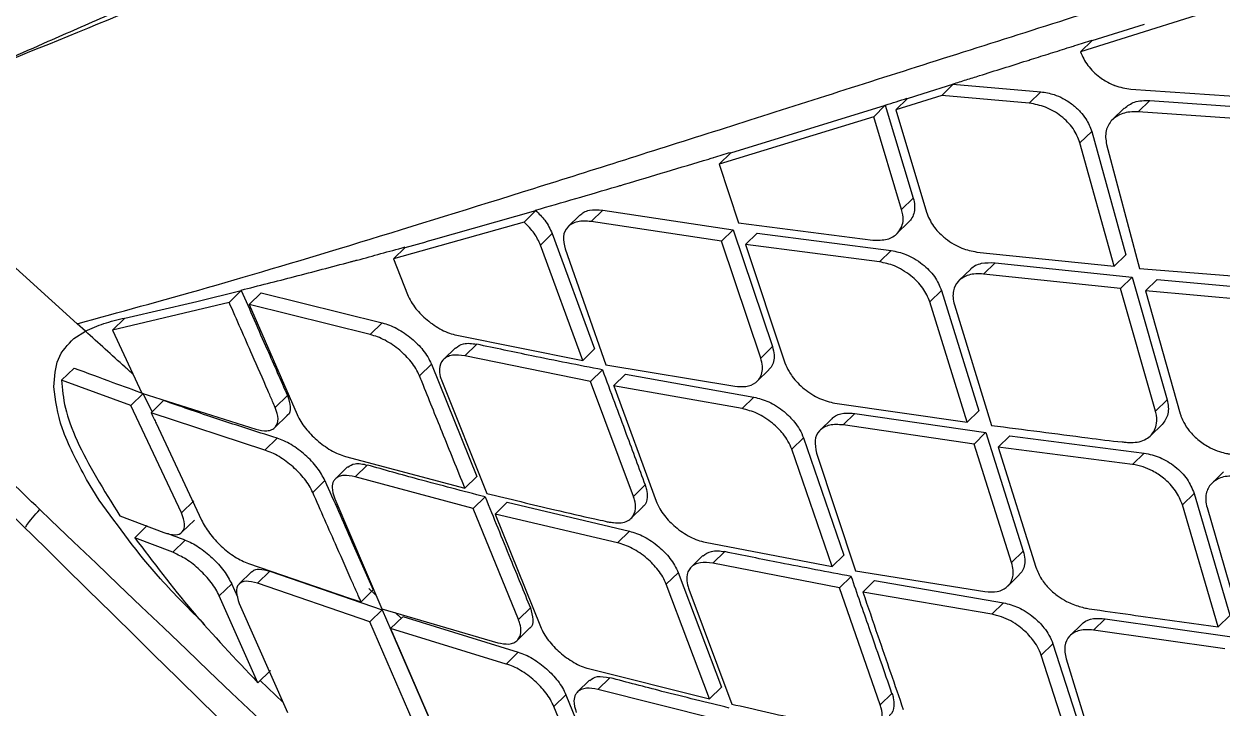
# Model space of a CAD drawing. Extents: x 525 to 613, y 487 to 635.
# Drawn here: x 595.825 to 597.154, y 582.78 to 583.539 of the extents above; entities that cross this region are included whole.
import ezdxf

# ---------------------------------------------------------------- set-up
doc = ezdxf.new("R2010")
doc.units = 0
doc.header["$MEASUREMENT"] = 0
doc.layers.add('1', color=4, linetype='Continuous')
doc.layers.add('STD TEST', color=3, linetype='Continuous')

# ---------------------------------------------------------------- blocks, each defined once
blk = doc.blocks.new('2023 VANGUARD')
at = {"layer": '1', "color": 3, "linetype": 'Continuous', "lineweight": 25}
for p, q in [((28.223, -9.1244), (28.037, -9.1834)), ((28.05, -9.1707), (28.108, -9.1524)), ((28.0499, -9.1707), (28.037, -9.1834)), ((27.8626, -9.2295), (27.8955, -9.2192)), ((27.883, -9.2317), (27.8959, -9.2191)), ((27.8954, -9.2191), (27.9931, -9.2276)), ((27.883, -9.2317), (27.8322, -9.2476)), ((27.8451, -9.2349), (27.8322, -9.2476)), ((27.8451, -9.235), (27.8626, -9.2295)), ((27.9802, -9.2403), (27.883, -9.2318)), ((27.9802, -9.2403), (27.9931, -9.2277)), ((28.0927, -9.2247), (28.2503, -9.2353)), ((27.6492, -9.2952), (27.8206, -9.2426)), ((27.8076, -9.2553), (27.8205, -9.2426)), ((27.8204, -9.2424), (27.8515, -9.3455)), ((27.8322, -9.2476), (27.866, -9.3612)), ((28.0855, -9.2458), (28.0725, -9.2585)), ((28.1009, -9.2499), (28.1138, -9.2372)), ((28.1138, -9.2372), (28.2695, -9.2481)), ((27.8076, -9.2553), (27.6363, -9.3078)), ((27.8386, -9.3582), (27.8076, -9.2553)), ((28.2566, -9.2608), (28.1009, -9.2499)), ((28.0364, -9.2841), (28.0494, -9.2715)), ((28.0494, -9.2715), (28.0873, -9.4084)), ((28.0744, -9.421), (28.0364, -9.2841)), ((28.066, -9.2862), (28.1023, -9.4237)), ((27.6363, -9.3078), (27.6492, -9.2952)), ((26.924, -9.4849), (26.7323, -9.3117)), ((27.6363, -9.3078), (27.6576, -9.3731)), ((27.8515, -9.3455), (27.8386, -9.3582)), ((27.3194, -9.3915), (27.4327, -9.3595)), ((27.4327, -9.3594), (27.4197, -9.3722)), ((27.4818, -9.3645), (27.4687, -9.3772)), ((27.4941, -9.3716), (27.5071, -9.3589)), ((27.5071, -9.3589), (27.6517, -9.3806)), ((27.4197, -9.3722), (27.2748, -9.4131)), ((27.6387, -9.3933), (27.4941, -9.3716)), ((27.6387, -9.3933), (27.6517, -9.3806)), ((27.6517, -9.3806), (27.6953, -9.5103)), ((27.6576, -9.3731), (27.8066, -9.3921)), ((27.8334, -9.385), (27.8463, -9.3724)), ((27.288, -9.4002), (27.3111, -9.3939)), ((27.3111, -9.3938), (27.3194, -9.3915)), ((27.438, -9.3977), (27.451, -9.3849)), ((27.451, -9.3849), (27.498, -9.5129)), ((27.6823, -9.523), (27.6387, -9.3933)), ((27.6655, -9.397), (27.6784, -9.3843)), ((27.6784, -9.3843), (27.8271, -9.4037)), ((27.2748, -9.4131), (27.2879, -9.4002)), ((27.485, -9.5257), (27.438, -9.3977)), ((27.4653, -9.402), (27.5106, -9.5306)), ((27.8141, -9.4164), (27.6655, -9.397)), ((27.6655, -9.397), (27.7091, -9.5283)), ((27.8141, -9.4164), (27.8271, -9.4037)), ((27.922, -9.4054), (28.0744, -9.421)), ((28.0744, -9.421), (28.0873, -9.4084)), ((27.2748, -9.4131), (27.2903, -9.4524)), ((27.9293, -9.4298), (27.9422, -9.4172)), ((27.9422, -9.4172), (28.0943, -9.4332)), ((27.9152, -9.4244), (27.9022, -9.4371)), ((28.0814, -9.4458), (27.9293, -9.4298)), ((28.0814, -9.4458), (28.0943, -9.4332)), ((28.0943, -9.4332), (28.133, -9.5693)), ((28.1023, -9.4237), (28.2569, -9.436)), ((28.1092, -9.4485), (28.1221, -9.4359)), ((28.1221, -9.4359), (28.2763, -9.4498)), ((27.0568, -9.4604), (27.1061, -9.4482)), ((27.0927, -9.4613), (27.1061, -9.4482)), ((27.8699, -9.4607), (27.8828, -9.4481)), ((27.8828, -9.4481), (27.9243, -9.5815)), ((28.1201, -9.582), (28.0814, -9.4458)), ((28.1092, -9.4485), (28.1476, -9.585)), ((28.2634, -9.4624), (28.1092, -9.4485)), ((27.0927, -9.4613), (26.9633, -9.4921)), ((26.9817, -9.4776), (27.0521, -9.4614)), ((27.052, -9.4615), (27.0568, -9.4603)), ((27.115, -9.4636), (27.1283, -9.4505)), ((27.1283, -9.4505), (27.2625, -9.4841)), ((27.9114, -9.5942), (27.8699, -9.4607)), ((27.115, -9.4636), (27.168, -9.5858)), ((27.2492, -9.497), (27.115, -9.4636)), ((27.8971, -9.464), (27.9383, -9.5978)), ((26.9331, -9.4931), (26.924, -9.4849)), ((26.9633, -9.4921), (26.977, -9.4787)), ((26.977, -9.4787), (26.9818, -9.4775)), ((27.2492, -9.497), (27.2625, -9.4841)), ((26.9204, -9.5014), (26.9331, -9.4931)), ((26.9633, -9.4921), (26.9959, -9.5621)), ((27.3451, -9.4977), (27.485, -9.5257)), ((27.3436, -9.5117), (27.3304, -9.5246)), ((27.3541, -9.5206), (27.3672, -9.5077)), ((27.485, -9.5257), (27.498, -9.5129)), ((27.6823, -9.523), (27.6953, -9.5103)), ((27.4935, -9.549), (27.3541, -9.5206)), ((26.9068, -9.5476), (26.9207, -9.5341)), ((27.3037, -9.5427), (27.3169, -9.5297)), ((27.3169, -9.5297), (27.3674, -9.6544)), ((27.4935, -9.549), (27.5066, -9.5361)), ((27.5106, -9.5306), (27.6535, -9.5543)), ((27.5322, -9.541), (27.5191, -9.5538)), ((27.5322, -9.541), (27.6747, -9.5664)), ((27.6784, -9.5487), (27.6913, -9.536)), ((26.9836, -9.5758), (26.9068, -9.5476)), ((27.3285, -9.5484), (27.3785, -9.6734)), ((27.541, -9.6765), (27.4935, -9.549)), ((27.6617, -9.5791), (27.5191, -9.5538)), ((27.5192, -9.5538), (27.5663, -9.6817)), ((26.9836, -9.5758), (26.9974, -9.5623)), ((26.9959, -9.5621), (27.1222, -9.6021)), ((27.0071, -9.5827), (26.9974, -9.5623)), ((27.1573, -9.5646), (27.1438, -9.5778)), ((27.6617, -9.5791), (27.6747, -9.5664)), ((27.0397, -9.6949), (26.9836, -9.5758)), ((27.0061, -9.5837), (27.0199, -9.5702)), ((27.7645, -9.5731), (27.9114, -9.5942)), ((27.9114, -9.5942), (27.9243, -9.5815)), ((28.1201, -9.582), (28.133, -9.5693)), ((27.1322, -9.6251), (27.0061, -9.5837)), ((27.1433, -9.6001), (27.1568, -9.5869)), ((27.7612, -9.5903), (27.7481, -9.6031)), ((27.7738, -9.5972), (27.7867, -9.5845)), ((27.7867, -9.5845), (27.9319, -9.6057)), ((27.0117, -9.5954), (27.062, -9.703)), ((27.9189, -9.6184), (27.7738, -9.5972)), ((27.9318, -9.6057), (27.9189, -9.6184)), ((27.9319, -9.6057), (27.9735, -9.7373)), ((28.1146, -9.6092), (28.1275, -9.5966)), ((27.1322, -9.6251), (27.1457, -9.6119)), ((27.7167, -9.6242), (27.7297, -9.6115)), ((27.7297, -9.6115), (27.7745, -9.7416)), ((27.9606, -9.75), (27.9189, -9.6184)), ((27.9458, -9.622), (27.9587, -9.6094)), ((27.9587, -9.6094), (28.1077, -9.6284)), ((27.2216, -9.6322), (27.3541, -9.6674)), ((27.7615, -9.7544), (27.7167, -9.6242)), ((27.7442, -9.6284), (27.7874, -9.759)), ((27.9458, -9.622), (27.9875, -9.7552)), ((28.0948, -9.641), (27.9458, -9.622)), ((28.0948, -9.641), (28.1077, -9.6284)), ((27.2239, -9.6439), (27.2105, -9.6571)), ((27.2324, -9.6548), (27.2458, -9.6417)), ((26.9486, -9.6807), (26.9344, -9.6577)), ((27.1853, -9.6721), (27.1988, -9.6589)), ((27.3633, -9.69), (27.2324, -9.6548)), ((27.3541, -9.6674), (27.3674, -9.6544)), ((28.1958, -9.6491), (28.1829, -9.6618)), ((27.5541, -9.6637), (27.541, -9.6765)), ((28.163, -9.6732), (28.1501, -9.6858)), ((28.163, -9.6732), (28.2026, -9.8084)), ((27.0397, -9.6949), (27.0535, -9.6815)), ((27.2098, -9.6792), (27.2619, -9.8011)), ((27.3766, -9.677), (27.3633, -9.69)), ((27.4009, -9.6831), (27.3876, -9.6961)), ((27.4009, -9.6831), (27.5366, -9.7152)), ((27.5385, -9.7008), (27.5516, -9.688)), ((28.1897, -9.8211), (28.1501, -9.6858)), ((26.8949, -9.7029), (26.8825, -9.6911)), ((26.9712, -9.698), (27.0202, -9.7167)), ((27.4135, -9.8132), (27.3633, -9.69)), ((27.5234, -9.728), (27.3876, -9.6961)), ((27.3876, -9.6961), (27.4379, -9.8209)), ((28.1774, -9.689), (28.2167, -9.8246)), ((27.0018, -9.7089), (26.988, -9.7224)), ((27.0403, -9.7162), (27.054, -9.7028)), ((27.0302, -9.7385), (26.988, -9.7224)), ((27.0302, -9.7385), (27.044, -9.725)), ((27.5234, -9.728), (27.5366, -9.7152)), ((27.6207, -9.7274), (27.7615, -9.7544)), ((27.6292, -9.7506), (27.6423, -9.7378)), ((27.9606, -9.75), (27.9735, -9.7373)), ((27.1141, -9.751), (27.2251, -9.7891)), ((27.6182, -9.7422), (27.6051, -9.7551)), ((27.7697, -9.778), (27.6292, -9.7506)), ((27.7615, -9.7544), (27.7745, -9.7417)), ((27.1173, -9.7603), (27.1036, -9.7737)), ((27.124, -9.7729), (27.1376, -9.7595)), ((27.1376, -9.7595), (27.2623, -9.8024)), ((27.5775, -9.774), (27.5906, -9.7612)), ((27.5906, -9.7611), (27.6386, -9.8883)), ((27.7697, -9.778), (27.7827, -9.7653)), ((27.7874, -9.759), (27.931, -9.7821)), ((27.9563, -9.776), (27.9691, -9.7635)), ((27.0817, -9.787), (27.0955, -9.7736)), ((27.1021, -9.7884), (27.0955, -9.7736)), ((27.2487, -9.8157), (27.124, -9.7729)), ((27.239, -9.7936), (27.2525, -9.7803)), ((27.2555, -9.786), (27.2474, -9.7787)), ((27.6254, -9.9011), (27.5775, -9.774)), ((27.6025, -9.7795), (27.6501, -9.9069)), ((27.8149, -9.9078), (27.7697, -9.778)), ((27.7955, -9.7827), (27.8085, -9.77)), ((27.8085, -9.77), (27.9517, -9.7946)), ((27.1246, -9.8832), (27.0817, -9.787)), ((27.2251, -9.7891), (27.2389, -9.7936)), ((27.9388, -9.8073), (27.7955, -9.7827)), ((27.9388, -9.8073), (27.9517, -9.7946)), ((27.1039, -9.7952), (27.1575, -9.9162)), ((27.2487, -9.8157), (27.2622, -9.8024)), ((27.2619, -9.8011), (27.3905, -9.8389)), ((27.2623, -9.8024), (27.3153, -9.9246)), ((27.2835, -9.8116), (27.2767, -9.8054)), ((27.4135, -9.8132), (27.4268, -9.8002)), ((27.3017, -9.9379), (27.2487, -9.8157)), ((27.2716, -9.8232), (27.2851, -9.81)), ((27.2852, -9.8099), (27.4133, -9.8494)), ((28.0385, -9.8183), (28.0254, -9.831)), ((28.0513, -9.8248), (28.0642, -9.8122)), ((28.0642, -9.8122), (28.2099, -9.833)), ((28.1897, -9.8211), (28.2026, -9.8085)), ((27.3999, -9.8625), (27.2716, -9.8232)), ((27.4122, -9.8363), (27.4256, -9.8232)), ((28.197, -9.8456), (28.0513, -9.8248)), ((27.2776, -9.8369), (27.3245, -9.9455)), ((27.9934, -9.8527), (28.0063, -9.8401)), ((28.0064, -9.84), (28.0491, -9.9723)), ((27.3999, -9.8625), (27.4133, -9.8494)), ((28.0361, -9.985), (27.9934, -9.8527)), ((28.021, -9.8568), (28.0621, -9.9895)), ((27.1246, -9.8832), (27.1383, -9.8698)), ((27.4913, -9.8676), (27.6254, -9.9011)), ((27.1526, -9.9052), (27.1272, -9.8806)), ((27.4924, -9.8805), (27.4791, -9.8935)), ((27.5016, -9.8907), (27.5149, -9.8777)), ((27.4528, -9.9096), (27.4661, -9.8966)), ((27.4662, -9.8966), (27.517, -10.0208)), ((27.6341, -9.9242), (27.5016, -9.8907)), ((27.6254, -9.9011), (27.6386, -9.8883)), ((27.8149, -9.9078), (27.8279, -9.8951)), ((27.5036, -10.034), (27.4528, -9.9096))]:
    blk.add_line(p, q, dxfattribs=at)
for points, knots in [([(26.7067, -9.2476), (26.7123, -9.2454), (26.7435, -9.2331), (26.8041, -9.2099), (26.8821, -9.1761), (26.9614, -9.1408), (27.0407, -9.1073), (27.1354, -9.0672), (27.2476, -9.0171), (27.3783, -8.9553), (27.5326, -8.8865), (27.6952, -8.8128), (27.8741, -8.7311), (28.0683, -8.6422), (28.2775, -8.5464), (28.4941, -8.4475), (28.7153, -8.3484), (28.9447, -8.2472), (29.155, -8.1554), (29.3396, -8.0763), (29.5022, -8.0075), (29.6753, -7.9355), (29.8473, -7.8646), (29.9989, -7.8027), (30.089, -7.7677), (30.128, -7.7525)], [0, 0, 0, 0, 0.0097381, 0.0546015, 0.1000331, 0.1320561, 0.1702626, 0.2056372, 0.2487952, 0.3001589, 0.3461505, 0.3974851, 0.4466417, 0.498592, 0.5558792, 0.6112053, 0.6642787, 0.7210906, 0.779345, 0.8161974, 0.8528832, 0.8945569, 0.9379498, 0.9731378, 1, 1, 1, 1]), ([(30.1342, -7.7666), (29.9911, -7.8238), (29.7045, -7.9383), (29.2825, -8.1151), (28.8689, -8.2954), (28.4661, -8.4751), (28.1287, -8.6306), (27.8531, -8.7563), (27.6358, -8.8566), (27.4312, -8.9458), (27.2317, -9.0375), (27.0345, -9.116), (26.8557, -9.1906), (26.7566, -9.2287), (26.707, -9.2478)], [0, 0, 0, 0, 0.099304, 0.198802, 0.298385, 0.398317, 0.498406, 0.560917, 0.623789, 0.687365, 0.750255, 0.83339, 0.916532, 1, 1, 1, 1]), ([(26.924, -9.4849), (26.9705, -9.4722), (27.064, -9.4468), (27.235, -9.3957), (27.4254, -9.3366), (27.6352, -9.2701), (27.8617, -9.1978), (28.1459, -9.1075), (28.4939, -8.9983), (28.9093, -8.8732), (29.3439, -8.7476), (29.6455, -8.6689), (29.7965, -8.6294)], [0, 0, 0, 0, 0.080977, 0.162706, 0.245456, 0.32577, 0.407713, 0.491267, 0.616464, 0.743326, 0.871464, 1, 1, 1, 1]), ([(27.9825, -9.1916), (27.9895, -9.1894), (28.0037, -9.1849), (28.0179, -9.1804), (28.025, -9.1782)], [0, 0, 0, 0, 0.500011, 1, 1, 1, 1]), ([(28.025, -9.1782), (28.026, -9.1779), (28.0279, -9.1773), (28.0298, -9.1767), (28.0308, -9.1764)], [0, 0, 0, 0, 0.500002, 1, 1, 1, 1]), ([(28.0308, -9.1764), (28.034, -9.1754), (28.0403, -9.1734), (28.0466, -9.1714), (28.0498, -9.1704)], [0, 0, 0, 0, 0.500009, 1, 1, 1, 1]), ([(28.037, -9.1834), (28.0393, -9.1885), (28.044, -9.1987), (28.0568, -9.2109), (28.0674, -9.2173), (28.0731, -9.2198), (28.0746, -9.2204), (28.0749, -9.2205), (28.0751, -9.2206), (28.0809, -9.2228), (28.0868, -9.2238), (28.0927, -9.2247)], [0, 0, 0, 0, 0.247959, 0.499587, 0.685569, 0.733125, 0.745477, 0.748796, 0.750035, 0.75021, 1, 1, 1, 1]), ([(26.4346, -9.1861), (26.439, -9.1942), (26.4535, -9.2207), (26.4836, -9.2677), (26.5291, -9.3311), (26.5913, -9.4107), (26.6657, -9.4987), (26.7594, -9.6026), (26.8279, -9.6725), (26.8663, -9.7117)], [0, 0, 0, 0, 0.03994, 0.129697, 0.261534, 0.395259, 0.576962, 0.762532, 1, 1, 1, 1]), ([(27.9249, -9.2097), (27.9336, -9.2069), (27.9511, -9.2015), (27.9688, -9.1959), (27.9776, -9.1931)], [0, 0, 0, 0, 0.499999, 1, 1, 1, 1]), ([(27.9776, -9.1931), (27.9784, -9.1929), (27.98, -9.1924), (27.9816, -9.1918), (27.9825, -9.1916)], [0, 0, 0, 0, 0.500001, 1, 1, 1, 1]), ([(27.8954, -9.2189), (27.9003, -9.2174), (27.9101, -9.2143), (27.92, -9.2112), (27.9249, -9.2097)], [0, 0, 0, 0, 0.499994, 1, 1, 1, 1]), ([(27.8204, -9.2423), (27.8245, -9.2411), (27.8326, -9.2386), (27.8407, -9.236), (27.8448, -9.2348)], [0, 0, 0, 0, 0.499987, 1, 1, 1, 1]), ([(27.9931, -9.2276), (27.998, -9.2284), (28.0061, -9.2297), (28.0181, -9.235), (28.0282, -9.2414), (28.0367, -9.2494), (28.0447, -9.2593), (28.0476, -9.2668), (28.0494, -9.2715)], [0, 0, 0, 0, 0.199679, 0.336029, 0.49647, 0.647733, 0.78221, 1, 1, 1, 1]), ([(28.0364, -9.2841), (28.0343, -9.2788), (28.03, -9.2682), (28.0159, -9.2541), (27.9985, -9.2436), (27.9863, -9.2414), (27.9802, -9.2403)], [0, 0, 0, 0, 0.249895, 0.500016, 0.750066, 1, 1, 1, 1]), ([(28.1009, -9.2499), (28.0978, -9.2498), (28.0917, -9.2497), (28.0813, -9.2521), (28.0709, -9.2584), (28.0655, -9.2685), (28.0645, -9.2782), (28.0655, -9.2835), (28.066, -9.2862)], [0, 0, 0, 0, 0.132746, 0.260436, 0.499953, 0.743728, 0.870386, 1, 1, 1, 1]), ([(28.0857, -9.246), (28.0891, -9.2433), (28.0965, -9.2374), (28.1078, -9.2373), (28.1138, -9.2372)], [0, 0, 0, 0, 0.474244, 1, 1, 1, 1]), ([(27.531, -9.3302), (27.5465, -9.3256), (27.5774, -9.3164), (27.609, -9.3069), (27.6248, -9.3022)], [0, 0, 0, 0, 0.499906, 1, 1, 1, 1]), ([(27.6248, -9.3022), (27.6257, -9.3019), (27.6275, -9.3014), (27.6292, -9.3008), (27.6301, -9.3006)], [0, 0, 0, 0, 0.499995, 1, 1, 1, 1]), ([(27.63, -9.3005), (27.6332, -9.2995), (27.6395, -9.2976), (27.6458, -9.2957), (27.649, -9.2948)], [0, 0, 0, 0, 0.499981, 1, 1, 1, 1]), ([(27.4324, -9.359), (27.4473, -9.3547), (27.477, -9.3461), (27.5076, -9.3371), (27.5229, -9.3326)], [0, 0, 0, 0, 0.499928, 1, 1, 1, 1]), ([(27.5231, -9.3326), (27.5244, -9.3322), (27.5271, -9.3314), (27.5297, -9.3306), (27.5311, -9.3302)], [0, 0, 0, 0, 0.499993, 1, 1, 1, 1]), ([(27.8515, -9.3455), (27.8521, -9.3483), (27.8534, -9.3537), (27.8527, -9.3612), (27.8505, -9.3676), (27.8477, -9.3708), (27.8463, -9.3724)], [0, 0, 0, 0, 0.262998, 0.519467, 0.769534, 1, 1, 1, 1]), ([(27.4326, -9.3592), (27.4362, -9.3628), (27.4445, -9.371), (27.4487, -9.3799), (27.451, -9.3849)], [0, 0, 0, 0, 0.440212, 1, 1, 1, 1]), ([(27.4818, -9.3646), (27.4832, -9.3634), (27.4861, -9.3609), (27.494, -9.358), (27.5019, -9.3585), (27.5071, -9.3589)], [0, 0, 0, 0, 0.238171, 0.500015, 1, 1, 1, 1]), ([(27.8066, -9.3921), (27.8122, -9.3922), (27.8233, -9.3924), (27.8338, -9.3859), (27.8389, -9.3777), (27.841, -9.3687), (27.8395, -9.3621), (27.8386, -9.3582)], [0, 0, 0, 0, 0.249333, 0.498924, 0.664441, 0.803178, 1, 1, 1, 1]), ([(27.866, -9.3612), (27.8682, -9.3664), (27.8724, -9.3763), (27.8816, -9.3858), (27.8895, -9.3922), (27.896, -9.3966), (27.9078, -9.4026), (27.9164, -9.4043), (27.922, -9.4054)], [0, 0, 0, 0, 0.249691, 0.472366, 0.499673, 0.639048, 0.769034, 1, 1, 1, 1]), ([(27.438, -9.3977), (27.436, -9.3933), (27.4319, -9.3844), (27.4238, -9.3763), (27.4197, -9.3722)], [0, 0, 0, 0, 0.50106, 1, 1, 1, 1]), ([(27.4941, -9.3716), (27.4889, -9.3712), (27.4809, -9.3707), (27.4728, -9.3739), (27.4664, -9.3787), (27.462, -9.3878), (27.4642, -9.3973), (27.4653, -9.402)], [0, 0, 0, 0, 0.242289, 0.369414, 0.500371, 0.749923, 1, 1, 1, 1]), ([(27.2347, -9.4144), (27.2434, -9.412), (27.2609, -9.4072), (27.2788, -9.4023), (27.2877, -9.3998)], [0, 0, 0, 0, 0.50004, 1, 1, 1, 1]), ([(27.8271, -9.4037), (27.8325, -9.4048), (27.8411, -9.4066), (27.8528, -9.4126), (27.8587, -9.4166), (27.8615, -9.4189), (27.8615, -9.4189), (27.8667, -9.423), (27.8762, -9.4324), (27.8806, -9.4428), (27.8828, -9.448)], [0, 0, 0, 0, 0.230099, 0.359963, 0.499355, 0.499405, 0.499419, 0.499426, 0.749854, 1, 1, 1, 1]), ([(27.1058, -9.4477), (27.1254, -9.4428), (27.1645, -9.4329), (27.2063, -9.4218), (27.2272, -9.4163)], [0, 0, 0, 0, 0.500303, 1, 1, 1, 1]), ([(27.2272, -9.4163), (27.2284, -9.416), (27.2309, -9.4153), (27.2334, -9.4147), (27.2346, -9.4143)], [0, 0, 0, 0, 0.500008, 1, 1, 1, 1]), ([(27.8699, -9.4607), (27.8677, -9.4555), (27.8632, -9.4452), (27.8512, -9.4331), (27.8399, -9.4253), (27.8282, -9.4193), (27.8196, -9.4175), (27.8141, -9.4164)], [0, 0, 0, 0, 0.24954, 0.499848, 0.638927, 0.7691, 1, 1, 1, 1]), ([(27.9153, -9.4245), (27.9153, -9.4244), (27.918, -9.4209), (27.9266, -9.417), (27.9371, -9.4171), (27.9422, -9.4172)], [0, 0, 0, 0, 0.0169642, 0.5213019, 1, 1, 1, 1]), ([(26.8825, -9.6911), (26.8347, -9.6447), (26.7487, -9.5613), (26.6702, -9.4733), (26.6353, -9.4341)], [0, 0, 0, 0, 0.554846, 1, 1, 1, 1]), ([(27.9293, -9.4298), (27.9264, -9.4297), (27.9207, -9.4293), (27.9105, -9.4312), (27.9007, -9.4369), (27.8959, -9.4465), (27.8952, -9.4558), (27.8965, -9.4612), (27.8971, -9.464)], [0, 0, 0, 0, 0.126357, 0.251888, 0.49976, 0.733174, 0.862506, 1, 1, 1, 1]), ([(27.1061, -9.4481), (27.1156, -9.4699), (27.1327, -9.5088), (27.1498, -9.5476), (27.1573, -9.5646)], [0, 0, 0, 0, 0.56, 1, 1, 1, 1]), ([(27.1438, -9.5778), (27.1428, -9.5756), (27.1401, -9.5694), (27.1316, -9.55), (27.1155, -9.5134), (27.1012, -9.4807), (27.0927, -9.4613)], [0, 0, 0, 0, 0.057571, 0.160094, 0.499997, 1, 1, 1, 1]), ([(27.2903, -9.4524), (27.2916, -9.4552), (27.294, -9.4604), (27.3009, -9.4702), (27.3098, -9.4792), (27.32, -9.4868), (27.3284, -9.4918), (27.337, -9.4956), (27.3424, -9.497), (27.3451, -9.4977)], [0, 0, 0, 0, 0.141904, 0.27256, 0.499581, 0.624908, 0.749899, 0.874835, 1, 1, 1, 1]), ([(26.9331, -9.4932), (26.9397, -9.4902), (26.9529, -9.4843), (26.969, -9.4805), (26.977, -9.4786)], [0, 0, 0, 0, 0.504487, 1, 1, 1, 1]), ([(27.2625, -9.4841), (27.2651, -9.4848), (27.2704, -9.4863), (27.2788, -9.4902), (27.2872, -9.4953), (27.2974, -9.503), (27.3064, -9.5122), (27.3133, -9.5219), (27.3157, -9.5271), (27.3169, -9.5297)], [0, 0, 0, 0, 0.1236629, 0.2478968, 0.3730687, 0.4995262, 0.7303565, 0.8603841, 1, 1, 1, 1]), ([(26.8981, -9.5551), (26.8989, -9.5441), (26.9004, -9.5215), (26.9136, -9.5082), (26.9204, -9.5014)], [0, 0, 0, 0, 0.487606, 1, 1, 1, 1]), ([(26.9862, -9.5412), (26.9832, -9.5385), (26.9655, -9.5225), (26.9478, -9.5065), (26.9331, -9.4932)], [0, 0, 0, 0, 0.17058, 1, 1, 1, 1]), ([(27.3037, -9.5427), (27.3025, -9.54), (27.3001, -9.5349), (27.2932, -9.5252), (27.2842, -9.516), (27.274, -9.5082), (27.2656, -9.5032), (27.2572, -9.4993), (27.2519, -9.4978), (27.2492, -9.497)], [0, 0, 0, 0, 0.138692, 0.268351, 0.500117, 0.626321, 0.751821, 0.876257, 1, 1, 1, 1]), ([(27.3438, -9.5119), (27.3464, -9.51), (27.3506, -9.507), (27.3594, -9.5064), (27.3647, -9.5073), (27.3672, -9.5077)], [0, 0, 0, 0, 0.474988, 0.742802, 1, 1, 1, 1]), ([(27.5066, -9.5361), (27.4804, -9.531), (27.4336, -9.5218), (27.3875, -9.512), (27.3672, -9.5077)], [0, 0, 0, 0, 0.560001, 1, 1, 1, 1]), ([(27.6953, -9.5103), (27.6961, -9.5134), (27.6976, -9.5193), (27.6968, -9.5269), (27.6946, -9.5325), (27.6921, -9.5349), (27.6912, -9.5358)], [0, 0, 0, 0, 0.29823, 0.579472, 0.843776, 1, 1, 1, 1]), ([(27.3541, -9.5206), (27.3492, -9.52), (27.3417, -9.519), (27.3341, -9.5216), (27.3282, -9.526), (27.3253, -9.5334), (27.3262, -9.542), (27.3278, -9.5467), (27.3285, -9.5484)], [0, 0, 0, 0, 0.234281, 0.363297, 0.500109, 0.749612, 0.90944, 1, 1, 1, 1]), ([(27.6535, -9.5544), (27.6577, -9.5547), (27.6669, -9.5554), (27.6759, -9.5515), (27.6813, -9.5457), (27.6839, -9.5395), (27.6846, -9.5319), (27.6831, -9.526), (27.6823, -9.523)], [0, 0, 0, 0, 0.199757, 0.432215, 0.561484, 0.699183, 0.845346, 1, 1, 1, 1]), ([(27.7091, -9.5283), (27.7105, -9.5316), (27.7125, -9.5366), (27.7193, -9.5466), (27.7278, -9.5555), (27.7387, -9.5633), (27.7502, -9.5697), (27.7588, -9.5717), (27.7645, -9.5731)], [0, 0, 0, 0, 0.161112, 0.250939, 0.500049, 0.630494, 0.757419, 1, 1, 1, 1]), ([(26.9207, -9.5341), (26.9349, -9.5394), (26.9603, -9.5489), (26.9861, -9.5582), (26.9974, -9.5623)], [0, 0, 0, 0, 0.5600001, 1, 1, 1, 1]), ([(27.5066, -9.5361), (27.5155, -9.56), (27.5313, -9.6026), (27.5471, -9.645), (27.5541, -9.6637)], [0, 0, 0, 0, 0.56, 1, 1, 1, 1]), ([(26.9344, -9.6577), (26.924, -9.6381), (26.9034, -9.599), (26.8999, -9.5697), (26.8981, -9.5551)], [0, 0, 0, 0, 0.500465, 1, 1, 1, 1]), ([(26.9068, -9.5476), (26.9076, -9.5575), (26.9091, -9.5774), (26.9272, -9.6267), (26.9536, -9.6695), (26.9712, -9.698)], [0, 0, 0, 0, 0.249866, 0.500172, 1, 1, 1, 1]), ([(27.3541, -9.6674), (27.3457, -9.6466), (27.3299, -9.6075), (27.3131, -9.5659), (27.3047, -9.5451), (27.3037, -9.5427)], [0, 0, 0, 0, 0.499998, 0.942006, 1, 1, 1, 1]), ([(27.1573, -9.5646), (27.1586, -9.569), (27.1614, -9.5777), (27.1601, -9.5851), (27.1569, -9.5865), (27.1566, -9.5867)], [0, 0, 0, 0, 0.476891, 0.954163, 1, 1, 1, 1]), ([(27.6747, -9.5664), (27.6802, -9.5678), (27.6886, -9.57), (27.7, -9.5763), (27.7101, -9.5836), (27.719, -9.5925), (27.726, -9.6026), (27.7284, -9.6084), (27.7297, -9.6115)], [0, 0, 0, 0, 0.23841, 0.365256, 0.497015, 0.709751, 0.84528, 1, 1, 1, 1]), ([(27.1457, -9.6119), (27.1219, -9.6043), (27.0794, -9.5909), (27.038, -9.5765), (27.0199, -9.5702)], [0, 0, 0, 0, 0.559998, 1, 1, 1, 1]), ([(27.1222, -9.6021), (27.1266, -9.603), (27.1334, -9.6044), (27.1402, -9.6026), (27.1453, -9.599), (27.1482, -9.5911), (27.1453, -9.5823), (27.1438, -9.5778)], [0, 0, 0, 0, 0.230851, 0.36111, 0.501118, 0.751464, 1, 1, 1, 1]), ([(27.7167, -9.6242), (27.7155, -9.6212), (27.7131, -9.6155), (27.7062, -9.6055), (27.6973, -9.5965), (27.6871, -9.5892), (27.6757, -9.5827), (27.6672, -9.5806), (27.6617, -9.5791)], [0, 0, 0, 0, 0.150956, 0.284896, 0.500969, 0.631908, 0.759299, 1, 1, 1, 1]), ([(28.0876, -9.6165), (28.0894, -9.6166), (28.0946, -9.6169), (28.1023, -9.6162), (28.1099, -9.6132), (28.1155, -9.6087), (28.1195, -9.6029), (28.1219, -9.5948), (28.1217, -9.5869), (28.1203, -9.5825), (28.1201, -9.582)], [0, 0, 0, 0, 0.079322, 0.224044, 0.374642, 0.500235, 0.624133, 0.773373, 0.973603, 1, 1, 1, 1]), ([(28.133, -9.5693), (28.1336, -9.5721), (28.1348, -9.5775), (28.1341, -9.585), (28.1318, -9.5915), (28.1289, -9.5949), (28.1275, -9.5966)], [0, 0, 0, 0, 0.257798, 0.51064, 0.758639, 1, 1, 1, 1]), ([(27.0061, -9.5837), (27.0072, -9.5859), (27.009, -9.5898), (27.0109, -9.5937), (27.0117, -9.5954)], [0, 0, 0, 0, 0.560001, 1, 1, 1, 1]), ([(27.168, -9.5858), (27.1692, -9.5883), (27.1716, -9.5933), (27.1785, -9.603), (27.1874, -9.6122), (27.1973, -9.6201), (27.2054, -9.6254), (27.2137, -9.6297), (27.2189, -9.6314), (27.2216, -9.6322)], [0, 0, 0, 0, 0.137051, 0.265927, 0.499131, 0.621629, 0.745625, 0.871596, 1, 1, 1, 1]), ([(27.7614, -9.5904), (27.762, -9.5898), (27.7649, -9.5865), (27.7732, -9.5835), (27.7825, -9.5842), (27.7867, -9.5845)], [0, 0, 0, 0, 0.106001, 0.587119, 1, 1, 1, 1]), ([(28.1476, -9.585), (28.148, -9.5861), (28.149, -9.5893), (28.1519, -9.5956), (28.158, -9.6048), (28.168, -9.6147), (28.1799, -9.6224), (28.1903, -9.6268), (28.1979, -9.6287), (28.2017, -9.6293), (28.2031, -9.6296)], [0, 0, 0, 0, 0.052846, 0.153889, 0.30299, 0.499941, 0.688231, 0.834397, 0.938321, 1, 1, 1, 1]), ([(27.7738, -9.5972), (27.7685, -9.5969), (27.7605, -9.5964), (27.7523, -9.5997), (27.7458, -9.6047), (27.7412, -9.6139), (27.7432, -9.6236), (27.7442, -9.6284)], [0, 0, 0, 0, 0.24335, 0.37029, 0.500543, 0.750047, 1, 1, 1, 1]), ([(27.9383, -9.5978), (27.9739, -9.6023), (28.0222, -9.6084), (28.0716, -9.6151), (28.0861, -9.6163), (28.0876, -9.6165)], [0, 0, 0, 0, 0.718028, 0.970359, 1, 1, 1, 1]), ([(27.1988, -9.6589), (27.1963, -9.6542), (27.1925, -9.647), (27.1842, -9.6374), (27.1771, -9.6305), (27.1694, -9.6243), (27.1613, -9.6189), (27.1533, -9.6146), (27.1483, -9.6128), (27.1457, -9.6119)], [0, 0, 0, 0, 0.248883, 0.376621, 0.498945, 0.624536, 0.749232, 0.872888, 1, 1, 1, 1]), ([(27.1853, -9.6721), (27.1841, -9.6696), (27.1817, -9.6647), (27.1748, -9.655), (27.1659, -9.6456), (27.1559, -9.6375), (27.1479, -9.6322), (27.1398, -9.6278), (27.1347, -9.6261), (27.1322, -9.6251)], [0, 0, 0, 0, 0.1352228, 0.2635153, 0.4994761, 0.6227955, 0.7471417, 0.8726893, 1, 1, 1, 1]), ([(28.1077, -9.6284), (28.1136, -9.6297), (28.1253, -9.6323), (28.1424, -9.643), (28.1565, -9.6572), (28.1608, -9.6678), (28.163, -9.6732)], [0, 0, 0, 0, 0.248434, 0.494733, 0.747484, 1, 1, 1, 1]), ([(27.2241, -9.6442), (27.2265, -9.6425), (27.2302, -9.6399), (27.2384, -9.64), (27.2434, -9.6412), (27.2458, -9.6417)], [0, 0, 0, 0, 0.478473, 0.747939, 1, 1, 1, 1]), ([(27.3766, -9.677), (27.3519, -9.6706), (27.3078, -9.6592), (27.2647, -9.6471), (27.2458, -9.6417)], [0, 0, 0, 0, 0.56, 1, 1, 1, 1]), ([(28.1501, -9.6858), (28.1479, -9.6806), (28.1436, -9.6701), (28.1308, -9.6569), (28.118, -9.6484), (28.106, -9.6432), (28.0987, -9.6418), (28.0948, -9.641)], [0, 0, 0, 0, 0.249641, 0.499157, 0.68661, 0.832999, 1, 1, 1, 1]), ([(27.1988, -9.6589), (27.2088, -9.6815), (27.2267, -9.722), (27.2446, -9.7625), (27.2525, -9.7803)], [0, 0, 0, 0, 0.56, 1, 1, 1, 1]), ([(27.2324, -9.6548), (27.228, -9.654), (27.221, -9.6526), (27.214, -9.6544), (27.2111, -9.6564), (27.2099, -9.6577), (27.2097, -9.6579), (27.2092, -9.6585), (27.2076, -9.661), (27.2059, -9.6671), (27.2083, -9.6748), (27.2098, -9.6792)], [0, 0, 0, 0, 0.226377, 0.357484, 0.50043, 0.502909, 0.507151, 0.520922, 0.569598, 0.75102, 1, 1, 1, 1]), ([(28.2101, -9.6543), (28.2072, -9.6542), (28.2014, -9.6538), (28.1913, -9.6557), (28.1813, -9.6616), (28.1764, -9.6714), (28.1756, -9.6808), (28.1768, -9.6863), (28.1774, -9.689)], [0, 0, 0, 0, 0.127348, 0.253245, 0.499893, 0.735335, 0.864115, 1, 1, 1, 1]), ([(27.239, -9.7936), (27.2379, -9.7913), (27.2351, -9.7848), (27.2261, -9.7646), (27.2093, -9.7264), (27.1942, -9.6923), (27.1853, -9.6721)], [0, 0, 0, 0, 0.057422, 0.159896, 0.500001, 1, 1, 1, 1]), ([(27.3785, -9.6734), (27.4036, -9.6794), (27.4434, -9.6888), (27.4871, -9.6992), (27.5074, -9.7035), (27.5128, -9.7048), (27.5145, -9.705), (27.5147, -9.705)], [0, 0, 0, 0, 0.556155, 0.8812, 0.966356, 0.996399, 1, 1, 1, 1]), ([(27.5541, -9.6637), (27.5547, -9.6655), (27.5563, -9.6703), (27.5566, -9.6788), (27.5553, -9.6858), (27.5517, -9.6876), (27.5514, -9.6878)], [0, 0, 0, 0, 0.179596, 0.481159, 0.960394, 1, 1, 1, 1]), ([(27.0658, -9.819), (27.0488, -9.8021), (27.0039, -9.7573), (26.9698, -9.7101), (26.9486, -9.6807)], [0, 0, 0, 0, 0.377428, 1, 1, 1, 1]), ([(27.3766, -9.677), (27.3859, -9.7), (27.4027, -9.7411), (27.4194, -9.7821), (27.4268, -9.8002)], [0, 0, 0, 0, 0.56, 1, 1, 1, 1]), ([(27.5147, -9.705), (27.5152, -9.7051), (27.5168, -9.7052), (27.5212, -9.706), (27.5278, -9.7061), (27.5346, -9.7041), (27.5408, -9.6993), (27.544, -9.6915), (27.5431, -9.6829), (27.5416, -9.6783), (27.5412, -9.677), (27.541, -9.6767), (27.541, -9.6766), (27.541, -9.6765)], [0, 0, 0, 0, 0.023367, 0.067341, 0.217527, 0.372034, 0.50098, 0.750044, 0.933882, 0.981723, 0.994558, 0.999332, 1, 1, 1, 1]), ([(27.5663, -9.6817), (27.5675, -9.6845), (27.5698, -9.6899), (27.5766, -9.6998), (27.5855, -9.7089), (27.5955, -9.7165), (27.6039, -9.7215), (27.6125, -9.7253), (27.618, -9.7267), (27.6207, -9.7274)], [0, 0, 0, 0, 0.142562, 0.273427, 0.499431, 0.625131, 0.75031, 0.875192, 1, 1, 1, 1]), ([(26.8672, -9.7108), (26.8671, -9.7103), (26.8667, -9.7092), (26.8769, -9.6975), (26.8825, -9.6911)], [0, 0, 0, 0, 0.447117, 1, 1, 1, 1]), ([(27.0202, -9.7167), (27.0247, -9.7179), (27.0336, -9.7204), (27.0415, -9.7166), (27.0445, -9.7082), (27.0413, -9.6993), (27.0397, -9.6949)], [0, 0, 0, 0, 0.247657, 0.498653, 0.750341, 1, 1, 1, 1]), ([(26.8663, -9.7116), (26.937, -9.7812), (27.0812, -9.923), (27.2872, -10.1253), (27.4722, -10.3069), (27.6216, -10.4534), (27.7474, -10.5767), (27.8647, -10.6918), (27.9896, -10.8141), (28.1434, -10.965), (28.3305, -11.1483), (28.5539, -11.3673), (28.7978, -11.6064), (29.1727, -11.974), (29.664, -12.4562), (30.258, -13.0407), (30.9241, -13.6973), (31.6654, -14.4298), (32.3021, -15.0605), (32.756, -15.5099), (33.0391, -15.7902), (33.347, -16.0949), (33.6662, -16.4106), (33.8829, -16.6245), (33.9883, -16.7285)], [0, 0, 0, 0, 0.029767, 0.060688, 0.086611, 0.107534, 0.123455, 0.139475, 0.15683, 0.175896, 0.204115, 0.235405, 0.26976, 0.306593, 0.392938, 0.476282, 0.556631, 0.673578, 0.789035, 0.825555, 0.865273, 0.90861, 0.955567, 1, 1, 1, 1]), ([(30.4801, -13.1596), (30.0519, -12.7402), (29.3937, -12.0955), (28.1959, -10.9459), (27.4291, -10.2133), (26.8949, -9.7029)], [0, 0, 0, 0, 0.360925, 0.55487, 1, 1, 1, 1]), ([(27.062, -9.703), (27.0632, -9.7054), (27.0656, -9.71), (27.0707, -9.7174), (27.0768, -9.7248), (27.0837, -9.7318), (27.0912, -9.7382), (27.099, -9.7437), (27.1068, -9.7481), (27.1116, -9.75), (27.1141, -9.751)], [0, 0, 0, 0, 0.128315, 0.254502, 0.379134, 0.502803, 0.626115, 0.749682, 0.874112, 1, 1, 1, 1]), ([(26.988, -9.7224), (27.0085, -9.7496), (27.0493, -9.8039), (27.0995, -9.8568), (27.1246, -9.8832)], [0, 0, 0, 0, 0.500419, 1, 1, 1, 1]), ([(27.0241, -9.7175), (27.0246, -9.7176), (27.0311, -9.7202), (27.0378, -9.7227), (27.044, -9.725)], [0, 0, 0, 0, 0.0629964, 1, 1, 1, 1]), ([(27.044, -9.725), (27.0464, -9.726), (27.0511, -9.728), (27.0588, -9.7326), (27.0664, -9.7382), (27.074, -9.7447), (27.0809, -9.7518), (27.0891, -9.7617), (27.0929, -9.7689), (27.0955, -9.7736)], [0, 0, 0, 0, 0.128116, 0.250136, 0.375952, 0.500373, 0.62372, 0.750833, 1, 1, 1, 1]), ([(27.5775, -9.774), (27.5763, -9.7713), (27.5741, -9.7661), (27.5673, -9.7562), (27.5584, -9.7469), (27.5482, -9.7391), (27.5398, -9.7341), (27.5314, -9.7302), (27.5261, -9.7287), (27.5234, -9.728)], [0, 0, 0, 0, 0.13879, 0.268464, 0.499887, 0.626434, 0.75209, 0.876515, 1, 1, 1, 1]), ([(27.5366, -9.7152), (27.5392, -9.7159), (27.5445, -9.7173), (27.553, -9.7212), (27.5613, -9.7262), (27.5715, -9.734), (27.5804, -9.7432), (27.5872, -9.7532), (27.5895, -9.7584), (27.5907, -9.7611)], [0, 0, 0, 0, 0.123367, 0.247578, 0.37292, 0.499547, 0.730112, 0.860214, 1, 1, 1, 1]), ([(27.0817, -9.787), (27.0805, -9.7845), (27.0781, -9.7797), (27.0728, -9.7721), (27.0668, -9.7649), (27.06, -9.758), (27.0526, -9.7517), (27.0431, -9.7445), (27.0345, -9.7409), (27.0307, -9.7388), (27.0302, -9.7385)], [0, 0, 0, 0, 0.134204, 0.262199, 0.38448, 0.501613, 0.625878, 0.750924, 0.970494, 1, 1, 1, 1]), ([(27.6184, -9.7425), (27.6211, -9.7405), (27.6254, -9.7373), (27.6344, -9.7366), (27.6397, -9.7374), (27.6423, -9.7378)], [0, 0, 0, 0, 0.475939, 0.742794, 1, 1, 1, 1]), ([(27.7827, -9.7653), (27.7563, -9.7603), (27.7092, -9.7515), (27.6627, -9.742), (27.6423, -9.7378)], [0, 0, 0, 0, 0.560001, 1, 1, 1, 1]), ([(27.9735, -9.7373), (27.9743, -9.7404), (27.9757, -9.7463), (27.9748, -9.754), (27.9726, -9.7598), (27.97, -9.7623), (27.969, -9.7633)], [0, 0, 0, 0, 0.292966, 0.570525, 0.832722, 1, 1, 1, 1]), ([(27.6292, -9.7506), (27.6243, -9.7501), (27.6167, -9.7492), (27.609, -9.7519), (27.6028, -9.7565), (27.5997, -9.7643), (27.6004, -9.7731), (27.602, -9.7778), (27.6025, -9.7795)], [0, 0, 0, 0, 0.235292, 0.364139, 0.500288, 0.749679, 0.915824, 1, 1, 1, 1]), ([(27.931, -9.7821), (27.9358, -9.7824), (27.9457, -9.783), (27.9549, -9.7781), (27.96, -9.7718), (27.9622, -9.7656), (27.9627, -9.7582), (27.9613, -9.7528), (27.9606, -9.75)], [0, 0, 0, 0, 0.222565, 0.462636, 0.590015, 0.722004, 0.858651, 1, 1, 1, 1]), ([(27.1174, -9.7604), (27.1185, -9.7595), (27.1209, -9.7576), (27.1273, -9.7567), (27.1337, -9.7584), (27.1376, -9.7595)], [0, 0, 0, 0, 0.27546, 0.55181, 1, 1, 1, 1]), ([(27.8279, -9.8951), (27.8195, -9.8709), (27.8044, -9.8276), (27.7893, -9.7843), (27.7827, -9.7653)], [0, 0, 0, 0, 0.56, 1, 1, 1, 1]), ([(27.9875, -9.7552), (27.9893, -9.7596), (27.9927, -9.7678), (28.0018, -9.7789), (28.0116, -9.7872), (28.0228, -9.7941), (28.0336, -9.7982), (28.0402, -9.7999), (28.0424, -9.8004)], [0, 0, 0, 0, 0.210977, 0.397445, 0.559354, 0.696669, 0.896887, 1, 1, 1, 1]), ([(27.124, -9.7729), (27.1195, -9.7717), (27.1103, -9.7694), (27.1024, -9.7734), (27.0993, -9.7818), (27.1024, -9.7908), (27.1039, -9.7952)], [0, 0, 0, 0, 0.247643, 0.498578, 0.750201, 1, 1, 1, 1]), ([(27.7955, -9.7827), (27.8011, -9.7989), (27.816, -9.8423), (27.831, -9.8856), (27.8403, -9.9128)], [0, 0, 0, 0, 0.372707, 1, 1, 1, 1]), ([(27.9517, -9.7946), (27.9572, -9.796), (27.9656, -9.7981), (27.9769, -9.8045), (27.9869, -9.8117), (27.9957, -9.8207), (28.0027, -9.8308), (28.0051, -9.8368), (28.0064, -9.84)], [0, 0, 0, 0, 0.237403, 0.364457, 0.496856, 0.705394, 0.841997, 1, 1, 1, 1]), ([(27.4268, -9.8002), (27.428, -9.8047), (27.4305, -9.8135), (27.429, -9.8213), (27.4257, -9.8229), (27.4254, -9.823)], [0, 0, 0, 0, 0.477413, 0.95519, 1, 1, 1, 1]), ([(27.9934, -9.8527), (27.9922, -9.8496), (27.9899, -9.8437), (27.983, -9.8336), (27.9743, -9.8247), (27.9641, -9.8171), (27.9545, -9.8118), (27.9456, -9.8088), (27.9405, -9.8076), (27.9388, -9.8073)], [0, 0, 0, 0, 0.153406, 0.288077, 0.500438, 0.626779, 0.76952, 0.921832, 1, 1, 1, 1]), ([(28.0424, -9.8004), (28.0425, -9.8005), (28.0429, -9.8006), (28.0444, -9.8008), (28.0496, -9.8016), (28.0697, -9.8045), (28.1172, -9.8112), (28.1611, -9.8172), (28.1897, -9.8211)], [0, 0, 0, 0, 0.003122, 0.009305, 0.030886, 0.110942, 0.418682, 1, 1, 1, 1]), ([(27.3905, -9.8389), (27.3948, -9.8397), (27.4016, -9.841), (27.4087, -9.8391), (27.4139, -9.8354), (27.4166, -9.8289), (27.4162, -9.8213), (27.4147, -9.8165), (27.4138, -9.8141), (27.4135, -9.8135), (27.4135, -9.8133), (27.4135, -9.8132)], [0, 0, 0, 0, 0.223953, 0.355718, 0.500502, 0.715689, 0.870853, 0.965682, 0.99041, 0.999019, 1, 1, 1, 1]), ([(27.4379, -9.8209), (27.4391, -9.8235), (27.4414, -9.8286), (27.4482, -9.8384), (27.457, -9.8478), (27.4669, -9.8557), (27.475, -9.8609), (27.4833, -9.8652), (27.4886, -9.8668), (27.4913, -9.8676)], [0, 0, 0, 0, 0.136821, 0.265634, 0.499001, 0.621675, 0.745819, 0.871807, 1, 1, 1, 1]), ([(28.0386, -9.8184), (28.0391, -9.8179), (28.0421, -9.8145), (28.0505, -9.8113), (28.0599, -9.8119), (28.0642, -9.8122)], [0, 0, 0, 0, 0.095259, 0.578896, 1, 1, 1, 1]), ([(27.2716, -9.8232), (27.2727, -9.8257), (27.2747, -9.8303), (27.2767, -9.8349), (27.2776, -9.8369)], [0, 0, 0, 0, 0.560001, 1, 1, 1, 1]), ([(28.0513, -9.8248), (28.0461, -9.8246), (28.038, -9.8241), (28.0297, -9.8275), (28.0231, -9.8326), (28.0182, -9.8421), (28.0201, -9.8519), (28.021, -9.8568)], [0, 0, 0, 0, 0.244421, 0.371163, 0.50069, 0.750161, 1, 1, 1, 1]), ([(27.4133, -9.8494), (27.4159, -9.8502), (27.421, -9.852), (27.4292, -9.8563), (27.4372, -9.8616), (27.4471, -9.8697), (27.4559, -9.8791), (27.4627, -9.889), (27.465, -9.894), (27.4662, -9.8966)], [0, 0, 0, 0, 0.127153, 0.252722, 0.377151, 0.500843, 0.736295, 0.864627, 1, 1, 1, 1]), ([(27.4528, -9.9096), (27.4516, -9.9071), (27.4493, -9.9021), (27.4426, -9.8922), (27.4338, -9.8828), (27.4238, -9.8746), (27.4158, -9.8693), (27.4076, -9.8651), (27.4025, -9.8633), (27.3999, -9.8625)], [0, 0, 0, 0, 0.134897, 0.263089, 0.499275, 0.622896, 0.747431, 0.872985, 1, 1, 1, 1]), ([(27.4926, -9.8807), (27.4951, -9.8789), (27.5003, -9.8751), (27.5099, -9.8768), (27.5149, -9.8777)], [0, 0, 0, 0, 0.480531, 1, 1, 1, 1]), ([(27.6473, -9.9113), (27.6224, -9.9052), (27.5778, -9.8943), (27.5341, -9.8828), (27.5149, -9.8777)], [0, 0, 0, 0, 0.560001, 1, 1, 1, 1]), ([(27.5016, -9.8907), (27.4971, -9.8899), (27.4901, -9.8886), (27.4828, -9.8906), (27.4797, -9.8928), (27.4783, -9.8944), (27.4777, -9.8951), (27.476, -9.8977), (27.4741, -9.9041), (27.4763, -9.9118), (27.4776, -9.9163)], [0, 0, 0, 0, 0.227326, 0.358308, 0.50069, 0.509896, 0.525431, 0.57548, 0.751062, 1, 1, 1, 1]), ([(27.8279, -9.8951), (27.8284, -9.8968), (27.83, -9.9016), (27.8302, -9.9104), (27.8287, -9.9177), (27.8249, -9.9196), (27.8246, -9.9197)], [0, 0, 0, 0, 0.167476, 0.481729, 0.961583, 1, 1, 1, 1]), ([(27.6501, -9.9069), (27.6753, -9.9127), (27.7153, -9.9217), (27.7593, -9.9315), (27.7798, -9.9358), (27.7855, -9.937), (27.7873, -9.9372), (27.7875, -9.9373)], [0, 0, 0, 0, 0.5542, 0.876803, 0.963311, 0.995487, 1, 1, 1, 1]), ([(27.7875, -9.9373), (27.7911, -9.9377), (27.7979, -9.9385), (27.8062, -9.9369), (27.8138, -9.932), (27.8175, -9.9231), (27.8168, -9.9143), (27.8155, -9.9095), (27.815, -9.9083), (27.8149, -9.9079), (27.8149, -9.9078), (27.8149, -9.9078)], [0, 0, 0, 0, 0.1686, 0.314286, 0.500831, 0.749908, 0.935304, 0.98281, 0.995195, 0.999509, 1, 1, 1, 1])]:
    blk.add_open_spline(points, degree=3, knots=knots, dxfattribs=at)
blk = doc.blocks.new('2026 Vanguard')
at = {"layer": 'STD TEST', "color": 1}
blk.add_blockref('2023 VANGUARD', (44.1613, 88.209), dxfattribs=at)

msp = doc.modelspace()

# ---------------------------------------------------------------- block references
at = {"layer": '1'}
msp.add_blockref('2026 Vanguard', (524.7985, 504.4821), dxfattribs=at)

doc.saveas('drawing.dxf')
